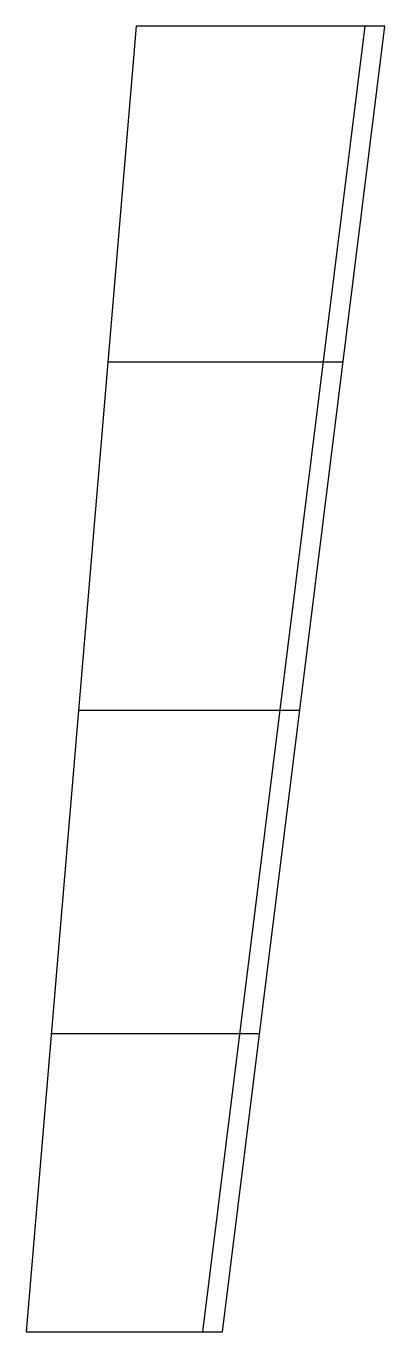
# Model space of a CAD drawing. Header units: millimetres. Extents: x -440 to 4144, y -2607 to 1682.
# Drawn here: x 127 to 271, y -2008 to -1483 of the extents above; entities that cross this region are included whole.
import ezdxf

# ---------------------------------------------------------------- set-up
doc = ezdxf.new("R2010")
doc.units = ezdxf.units.MM
doc.layers.add('细线层', color=4, linetype='Continuous', lineweight=25)

msp = doc.modelspace()

# ---------------------------------------------------------------- linework, layer by layer
at = {"layer": '细线层'}
for p, q in [((170.8239, -1483.465), (126.6171, -2008.465)), ((270.6225, -1483.465), (170.8239, -1483.465)), ((262.5604, -1483.465), (197.3959, -2008.465)), ((205.4573, -2008.465), (270.6218, -1483.465)), ((159.4564, -1618.465), (253.8652, -1618.465)), ((147.668, -1758.465), (236.4902, -1758.465)), ((136.7215, -1888.465), (220.355, -1888.465)), ((126.6171, -2008.465), (205.4573, -2008.465))]:
    msp.add_line(p, q, dxfattribs=at)

doc.saveas('drawing.dxf')
